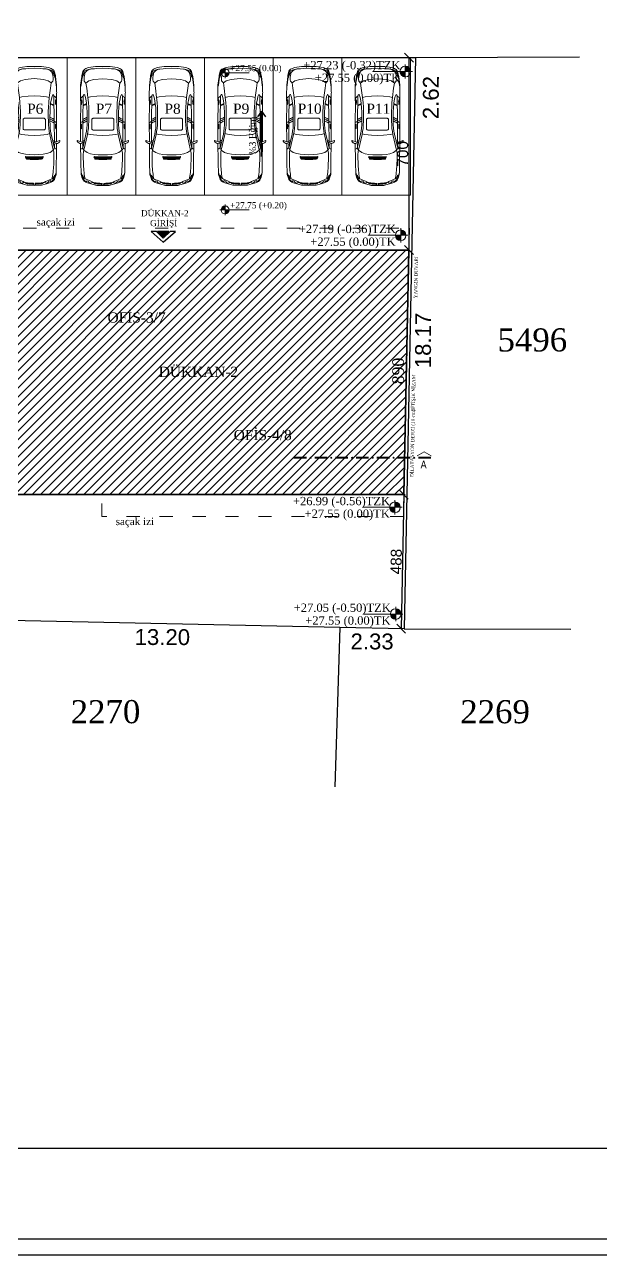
# Model space of a CAD drawing. Header units: centimetres. Extents: x 14449 to 53524, y -19051 to -10746.
# Drawn here: x 21747 to 22271, y -12946 to -11827 of the extents above; entities that cross this region are included whole.
import ezdxf

# ---------------------------------------------------------------- set-up
doc = ezdxf.new("R2010")
doc.units = ezdxf.units.CM
for name, pattern in [('ACAD_ISO03W100', [30, 12, -18]), ('IZDUSUM1', [20, 7.5, -5, 7.5, 0]), ('SEMBOL1', [260, 200, -15, 30, -15])]:
    doc.linetypes.add(name, pattern=pattern)
doc.layers.add('MGOR1', color=3, linetype='Continuous')
for name, color, linetype, lineweight in [('P-ÖLÇÜ İÇ', 243, 'Continuous', 0), ('ROL_CEPHE', 1, 'Continuous', 0), ('rtm-duv tugla', 22, 'Continuous', 35), ('rtm-izdusum-üst ince', 8, 'IZDUSUM1', 5), ('rtm-mhl-yazı-malzeme', 7, 'Continuous', 13), ('rtm-olcu-iç 01', 7, 'Continuous', 20), ('rtm-sembol balon baslik', 242, 'Continuous', 20), ('rtm-sembol kesit gör yazı', 7, 'Continuous', 20), ('rtm-sembol kot', 242, 'Continuous', 20), ('rtm-sembol kot yazı', 7, 'Continuous', 20), ('rtm-sıva', 252, 'Continuous', 15), ('rtm-vaz-grid yazı', 7, 'Continuous', 20)]:
    doc.layers.add(name, color=color, linetype=linetype, lineweight=lineweight)
doc.styles.add('ARIAL', font='times.ttf')
doc.styles.add('BASLIK', font='ARIALN.TTF')
doc.styles.get("Standard").update_dxf_attribs({"font": 'arial.ttf'})
doc.styles.add('times new roman_1_18', font='times.ttf', dxfattribs={"height": 0.2})
doc.styles.add('VAZ-OLCU', font='times.ttf', dxfattribs={"height": 60})
doc.styles.add('ölçü', font='times.ttf', dxfattribs={"height": 10})
doc.dimstyles.new('DIŞ ÖLÇÜ', dxfattribs={"dimtxt": 10, "dimasz": 8, "dimexe": 1.25, "dimexo": 0.625, "dimtad": 1, "dimdec": 0, "dimtxsty": 'Standard', "dimblk": 'OBLIQUE', "dimcen": 2.5, "dimse1": 1, "dimse2": 1, "dimclrd": 256, "dimclrt": 256, "dimadec": 0, "dimazin": 0, "dimtfac": 1, "dimtdec": 0, "dimtmove": 0, "dimatfit": 3, "dimldrblk": 'OBLIQUE', "dimfxl": 1, "dimarcsym": 0})

# ---------------------------------------------------------------- blocks, each defined once
blk = doc.blocks.new('DFSHDFHDFH')
at = {"layer": 'rtm-sembol kot'}
h = blk.add_hatch(color=256, dxfattribs=at)
h.paths.add_polyline_path([(-22171.3, 15649.3, 0.414214), (-22197.6, 15623.1), (-22171.3, 15623.1)])
h.paths.add_polyline_path([(-22171.3, 15596.8, 0.414214), (-22145.1, 15623.1), (-22171.3, 15623.1)])
for p, q in [((-22206.3, 15623.1), (-22011.9, 15623.1)), ((-22171.3, 15588.1), (-22171.3, 15658.1))]:
    blk.add_line(p, q, dxfattribs=at)
blk.add_circle((-22171.3, 15623.1), 26.2, dxfattribs=at)
blk = doc.blocks.new('KK')
at = {"layer": 'rtm-sembol balon baslik', "linetype": 'SEMBOL1'}
for p in [(41231.3, 7543.2), (41283.8, 7543.2)]:
    blk.add_line(p, (41257.6, 7558.4), dxfattribs=at)
at = {"layer": 'rtm-sembol balon baslik'}
for p, q in [((41279.6, 7537.7), (41232.3, 7537.7)), ((41279.6, 7534), (41232.3, 7534)), ((41358.2, 7537.7), (41311, 7537.7)), ((41358.2, 7534), (41311, 7534)), ((41436.9, 7537.8), (41389.7, 7537.8)), ((41436.9, 7534.1), (41389.7, 7534.1)), ((41515.6, 7537.8), (41468.3, 7537.8)), ((41515.6, 7534.1), (41468.3, 7534.1)), ((41594.2, 7537.9), (41547, 7537.9)), ((41594.2, 7534.3), (41547, 7534.3)), ((41672.9, 7537.9), (41625.7, 7537.9)), ((41672.9, 7534.3), (41625.7, 7534.3)), ((41751.6, 7538.1), (41704.3, 7538.1)), ((41751.6, 7534.4), (41704.3, 7534.4))]:
    blk.add_line(p, q, dxfattribs=at)
at = {"layer": 'rtm-sembol balon baslik', "const_width": 1.9}
for points in [[(41294.3, 7536.1, 1), (41296.2, 7536.1, 1)], [(41373, 7536, 1), (41374.9, 7536, 1)], [(41451.7, 7536, 1), (41453.6, 7536, 1)], [(41530.3, 7536.1, 1), (41532.2, 7536.1, 1)], [(41609, 7536.1, 1), (41610.9, 7536.1, 1)], [(41687.7, 7536.2, 1), (41689.6, 7536.2, 1)]]:
    blk.add_lwpolyline(points, format="xyb", close=True, dxfattribs=at)
at = {"layer": 'rtm-sembol balon baslik'}
for centre in [(41295.3, 7536.1), (41373.9, 7536), (41452.6, 7536), (41531.3, 7536.1), (41610, 7536.1), (41688.6, 7536.2)]:
    blk.add_circle(centre, 1.9, dxfattribs=at)
for points in [[(41232.3, 7537.7), (41232.3, 7534), (41279.6, 7537.7), (41279.6, 7534)], [(41311, 7537.7), (41311, 7534), (41358.2, 7537.7), (41358.2, 7534)], [(41389.7, 7537.8), (41389.7, 7534.1), (41436.9, 7537.8), (41436.9, 7534.1)], [(41468.3, 7537.8), (41468.3, 7534.1), (41515.6, 7537.8), (41515.6, 7534.1)], [(41547, 7537.9), (41547, 7534.3), (41594.2, 7537.9), (41594.2, 7534.3)], [(41625.7, 7537.9), (41625.7, 7534.3), (41672.9, 7537.9), (41672.9, 7534.3)], [(41704.3, 7538.1), (41704.3, 7534.4), (41751.6, 7538.1), (41751.6, 7534.4)]]:
    blk.add_trace(points, dxfattribs=at)
blk = doc.blocks.new('_Oblique')
at = {"color": 0, "linetype": 'ByBlock', "lineweight": -2}
blk.add_line((-0.5, -0.5), (0.5, 0.5), dxfattribs=at)
blk = doc.blocks.new('*D4645')
at = {"layer": 'Defpoints', "color": 0, "transparency": 16777216}
for p in [(22097.1, -11856.8), (22097.1, -12031.8), (22097.1, -12031.8)]:
    blk.add_point(p, dxfattribs=at)
at = {"layer": 'P-ÖLÇÜ İÇ', "color": 0, "lineweight": -2, "transparency": 16777216}
for p, q in [((22097.1, -11856.8), (22095.9, -11856.8)), ((22097.1, -12031.8), (22095.9, -12031.8))]:
    blk.add_line(p, q, dxfattribs=at)
at = {"layer": 'P-ÖLÇÜ İÇ', "lineweight": -2, "transparency": 16777216}
blk.add_line((22097.1, -11856.8), (22097.1, -12031.8), dxfattribs=at)
at = {"layer": 'P-ÖLÇÜ İÇ', "lineweight": -2, "transparency": 16777216, "xscale": 8, "yscale": 8, "zscale": 8}
for p, rotation in [((22097.1, -11856.8), 90), ((22097.1, -12031.8), 270)]:
    blk.add_blockref('_Oblique', p, dxfattribs=dict(at, rotation=rotation))
at = {"layer": 'P-ÖLÇÜ İÇ', "transparency": 16777216, "insert": (22091.4, -11944.3), "char_height": 10, "attachment_point": 5, "rotation": 90}
blk.add_mtext('700', dxfattribs=at)
blk = doc.blocks.new('TTHGH')
at = {"layer": 'rtm-sıva'}
for p, q in [((12480.5, 7471.8), (12482.1, 7476.6)), ((12481.8, 7477.5), (12480.6, 7473.7)), ((12482.3, 7478.9), (12481.8, 7477.5)), ((12482.2, 7476.3), (12481.9, 7474.7)), ((12482.1, 7476.6), (12482.2, 7477)), ((12482.4, 7477.3), (12482.2, 7476.3)), ((12482.2, 7477), (12482.4, 7477.3)), ((12482.9, 7479.6), (12482.3, 7478.9)), ((12482.9, 7478.2), (12482.4, 7477.3)), ((12482.6, 7475.3), (12482.8, 7475.9)), ((12482.8, 7475.9), (12483.4, 7477)), ((12483.3, 7480.1), (12482.9, 7479.6)), ((12483.4, 7479.2), (12482.9, 7478.2)), ((12483.8, 7480.6), (12483.3, 7480.1)), ((12484.1, 7479.9), (12483.4, 7479.2)), ((12483.4, 7477), (12484.5, 7478)), ((12484.3, 7480.8), (12483.8, 7480.6)), ((12484.8, 7480.5), (12484.1, 7479.9)), ((12484.4, 7477.1), (12484.1, 7475.5)), ((12485.4, 7481.4), (12484.3, 7480.8)), ((12484.5, 7478), (12484.4, 7477.1)), ((12484.5, 7478), (12485.7, 7478.6)), ((12485.5, 7480.8), (12484.8, 7480.5)), ((12488.1, 7482.5), (12485.4, 7481.4)), ((12485.9, 7480.7), (12485.5, 7480.8)), ((12485.7, 7478.6), (12487.9, 7479.6)), ((12486.2, 7480.6), (12485.9, 7480.7)), ((12486.4, 7480.4), (12486.2, 7480.6)), ((12488.3, 7480.9), (12486.3, 7480)), ((12486.3, 7480), (12486.4, 7480.4)), ((12487.9, 7479.6), (12490.4, 7480.5)), ((12490.4, 7483.3), (12488.1, 7482.5)), ((12488.2, 7481.3), (12488.1, 7481.2)), ((12488.1, 7481.2), (12488.3, 7480.9)), ((12488.5, 7481.6), (12488.2, 7481.3)), ((12489.1, 7482.1), (12488.5, 7481.6)), ((12489.8, 7482.5), (12489.1, 7482.1)), ((12490.5, 7482.5), (12489.8, 7482.5)), ((12495.2, 7484.5), (12490.4, 7483.3)), ((12490.4, 7480.5), (12491.2, 7480.9)), ((12491.1, 7482.3), (12490.5, 7482.5)), ((12491.4, 7482.1), (12491.1, 7482.3)), ((12491.2, 7480.9), (12492.3, 7481.6)), ((12491.8, 7481.9), (12491.4, 7482.1)), ((12492.1, 7481.8), (12491.8, 7481.9)), ((12492.3, 7481.6), (12492.1, 7481.8)), ((12493.2, 7481.9), (12492.3, 7481.6)), ((12493.5, 7482.1), (12493.2, 7481.9)), ((12493.5, 7482.1), (12493.6, 7482.3)), ((12493.6, 7482), (12493.5, 7482.1)), ((12493.6, 7482.3), (12493.9, 7482.5)), ((12493.7, 7482), (12493.6, 7482)), ((12495.7, 7482.3), (12493.7, 7482)), ((12493.9, 7482.5), (12494.2, 7482.8)), ((12494.2, 7482.8), (12494.6, 7483)), ((12494.3, 7482.8), (12494.3, 7482.1)), ((12494.6, 7483), (12495.4, 7483.3)), ((12494.8, 7483.1), (12494.8, 7482.2)), ((12496.3, 7484.7), (12495.2, 7484.5)), ((12495.4, 7483.3), (12497.4, 7483.6)), ((12495.4, 7483.3), (12495.4, 7482.3)), ((12499.5, 7482.6), (12495.7, 7482.3)), ((12495.9, 7483.4), (12495.9, 7482.3)), ((12502.6, 7485), (12496.3, 7484.7)), ((12496.5, 7483.5), (12496.5, 7482.4)), ((12497.1, 7483.6), (12497, 7482.4)), ((12497.4, 7483.6), (12501, 7483.9)), ((12497.6, 7483.7), (12497.6, 7482.4)), ((12498.2, 7483.7), (12498.2, 7482.5)), ((12498.8, 7483.7), (12498.7, 7482.5)), ((12499.4, 7483.8), (12499.3, 7482.6)), ((12501.3, 7482.7), (12499.5, 7482.6)), ((12499.9, 7483.8), (12499.9, 7482.6)), ((12500.5, 7483.9), (12500.5, 7482.6)), ((12501, 7483.9), (12501.5, 7483.9)), ((12501.1, 7483.9), (12501.1, 7482.7)), ((12501.7, 7482.7), (12501.3, 7482.7)), ((12501.5, 7483.9), (12501.7, 7483.8)), ((12501.7, 7483.8), (12501.8, 7483.7)), ((12501.8, 7482.8), (12501.7, 7482.7)), ((12501.8, 7483.7), (12501.8, 7482.8)), ((12502.6, 7485), (12508.9, 7484.7)), ((12503.4, 7483.8), (12503.3, 7483.7)), ((12503.3, 7483.7), (12503.4, 7482.8)), ((12503.7, 7483.9), (12503.4, 7483.8)), ((12503.4, 7482.8), (12503.5, 7482.7)), ((12503.5, 7482.7), (12503.9, 7482.7)), ((12504.1, 7483.9), (12503.7, 7483.9)), ((12503.9, 7482.7), (12505.7, 7482.6)), ((12507.8, 7483.6), (12504.1, 7483.9)), ((12504.1, 7483.9), (12504.1, 7482.7)), ((12504.7, 7483.9), (12504.7, 7482.6)), ((12505.2, 7483.8), (12505.3, 7482.6)), ((12505.7, 7482.6), (12509.5, 7482.3)), ((12505.8, 7483.8), (12505.9, 7482.6)), ((12506.4, 7483.7), (12506.4, 7482.5)), ((12507, 7483.7), (12507, 7482.5)), ((12507.6, 7483.7), (12507.6, 7482.4)), ((12509.8, 7483.3), (12507.8, 7483.6)), ((12508.1, 7483.6), (12508.1, 7482.4)), ((12508.7, 7483.5), (12508.7, 7482.4)), ((12508.9, 7484.7), (12510, 7484.5)), ((12509.3, 7483.4), (12509.3, 7482.3)), ((12509.5, 7482.3), (12511.4, 7482)), ((12510.6, 7483), (12509.8, 7483.3)), ((12509.8, 7483.3), (12509.8, 7482.3)), ((12510, 7484.5), (12514.8, 7483.3)), ((12510.4, 7483.1), (12510.4, 7482.2)), ((12511, 7482.8), (12510.6, 7483)), ((12510.9, 7482.8), (12510.9, 7482.1)), ((12511.3, 7482.5), (12511, 7482.8)), ((12511.6, 7482.3), (12511.3, 7482.5)), ((12511.4, 7482), (12511.6, 7482)), ((12511.7, 7482.1), (12511.6, 7482.3)), ((12511.6, 7482), (12511.7, 7482.1)), ((12511.7, 7482.1), (12512, 7481.9)), ((12512, 7481.9), (12512.9, 7481.6)), ((12512.9, 7481.6), (12513.1, 7481.8)), ((12514, 7480.9), (12512.9, 7481.6)), ((12513.1, 7481.8), (12513.4, 7481.9)), ((12513.4, 7481.9), (12513.8, 7482.1)), ((12513.8, 7482.1), (12514, 7482.3)), ((12514, 7482.3), (12514.7, 7482.5)), ((12514.8, 7480.5), (12514, 7480.9)), ((12514.7, 7482.5), (12515.4, 7482.5)), ((12514.8, 7483.3), (12517.1, 7482.5)), ((12517.3, 7479.6), (12514.8, 7480.5)), ((12515.4, 7482.5), (12516.1, 7482.1)), ((12516.1, 7482.1), (12516.6, 7481.6)), ((12516.6, 7481.6), (12517, 7481.3)), ((12517.1, 7481.2), (12516.9, 7480.9)), ((12516.9, 7480.9), (12518.9, 7480)), ((12517, 7481.3), (12517.1, 7481.2)), ((12517.1, 7482.5), (12519.8, 7481.4)), ((12519.5, 7478.6), (12517.3, 7479.6)), ((12518.8, 7480.4), (12519, 7480.6)), ((12518.9, 7480), (12518.8, 7480.4)), ((12519, 7480.6), (12519.3, 7480.7)), ((12519.3, 7480.7), (12519.7, 7480.8)), ((12520.6, 7478), (12519.5, 7478.6)), ((12519.7, 7480.8), (12520.4, 7480.5)), ((12519.8, 7481.4), (12520.9, 7480.8)), ((12520.4, 7480.5), (12521.1, 7479.9)), ((12521.8, 7477), (12520.6, 7478)), ((12520.6, 7478), (12520.8, 7477.1)), ((12520.8, 7477.1), (12521.1, 7475.5)), ((12520.9, 7480.8), (12521.4, 7480.6)), ((12521.1, 7479.9), (12521.8, 7479.2)), ((12521.4, 7480.6), (12521.9, 7480.1)), ((12521.8, 7479.2), (12522.3, 7478.2)), ((12522.4, 7475.9), (12521.8, 7477)), ((12521.9, 7480.1), (12522.3, 7479.6)), ((12522.3, 7479.6), (12522.9, 7478.9)), ((12522.3, 7478.2), (12522.8, 7477.3)), ((12522.6, 7475.3), (12522.4, 7475.9)), ((12522.8, 7477.3), (12523, 7476.3)), ((12523, 7477), (12522.8, 7477.3)), ((12522.9, 7478.9), (12523.4, 7477.5)), ((12523.1, 7476.6), (12523, 7477)), ((12523, 7476.3), (12523.3, 7474.7)), ((12524.7, 7471.8), (12523.1, 7476.6)), ((12523.4, 7477.5), (12524.6, 7473.7)), ((12480.4, 7463.7), (12480.3, 7454.4)), ((12480.5, 7471.2), (12480.4, 7463.7)), ((12480.6, 7473.7), (12480.5, 7471.8)), ((12480.5, 7471.8), (12480.5, 7471.2)), ((12481.9, 7474.7), (12482, 7474.5)), ((12482, 7474.5), (12482.3, 7474.8)), ((12482.3, 7474.8), (12482.6, 7475.3)), ((12483.1, 7465.9), (12483, 7464)), ((12483, 7464), (12483, 7462.1)), ((12483.3, 7467.7), (12483.1, 7465.9)), ((12483.4, 7469.6), (12483.3, 7467.7)), ((12483.6, 7471.6), (12483.4, 7469.6)), ((12483.8, 7473.5), (12483.6, 7471.6)), ((12484.1, 7475.5), (12483.8, 7473.5)), ((12521.1, 7475.5), (12521.4, 7473.5)), ((12521.4, 7473.5), (12521.6, 7471.6)), ((12521.6, 7471.6), (12521.8, 7469.6)), ((12521.8, 7469.6), (12521.9, 7467.7)), ((12521.9, 7467.7), (12522.1, 7465.9)), ((12522.1, 7465.9), (12522.2, 7464)), ((12522.2, 7464), (12522.2, 7462.1)), ((12522.9, 7474.8), (12522.6, 7475.3)), ((12523.1, 7474.5), (12522.9, 7474.8)), ((12523.3, 7474.7), (12523.1, 7474.5)), ((12524.6, 7473.7), (12524.7, 7471.8)), ((12524.7, 7471.8), (12524.7, 7471.2)), ((12524.7, 7471.2), (12524.8, 7463.7)), ((12524.8, 7463.7), (12524.9, 7454.4)), ((12480.3, 7454.4), (12480.1, 7448.2)), ((12482.9, 7460.3), (12482.8, 7458.5)), ((12482.8, 7458.5), (12482.8, 7456.5)), ((12482.8, 7456.5), (12482.8, 7454.7)), ((12482.8, 7454.7), (12482.8, 7452.6)), ((12482.8, 7452.6), (12482.9, 7451.9)), ((12483, 7462.1), (12482.9, 7460.3)), ((12482.9, 7451.9), (12483, 7450.9)), ((12483, 7450.9), (12483.4, 7449.3)), ((12483.4, 7449.3), (12486.6, 7451.6)), ((12486.6, 7451.6), (12490.2, 7452.7)), ((12490.2, 7452.7), (12493.8, 7453.4)), ((12493.6, 7456.4), (12493.8, 7456.7)), ((12493.7, 7455.8), (12493.6, 7456.4)), ((12493.7, 7456.6), (12498.2, 7456.9)), ((12493.7, 7456.7), (12493.7, 7456.7)), ((12493.7, 7456.7), (12493.7, 7456.7)), ((12493.7, 7455.9), (12498.1, 7456.2)), ((12494, 7455.6), (12493.7, 7455.8)), ((12493.8, 7456.7), (12494.1, 7457.3)), ((12493.8, 7453.4), (12497.9, 7453.7)), ((12494, 7457.3), (12498.3, 7457.6)), ((12498, 7455.9), (12494, 7455.6)), ((12494.1, 7457.3), (12494.4, 7457.9)), ((12494.4, 7457.9), (12494.7, 7458.1)), ((12498.3, 7458.3), (12494.6, 7458)), ((12494.7, 7458.1), (12495.2, 7458.2)), ((12495.2, 7458.2), (12498.5, 7458.6)), ((12497.9, 7453.7), (12502.6, 7453.9)), ((12502.6, 7456), (12498, 7455.9)), ((12498.1, 7456.2), (12502.6, 7456.3)), ((12498.2, 7456.9), (12502.6, 7457)), ((12502.6, 7458.4), (12498.3, 7458.3)), ((12498.3, 7457.6), (12502.6, 7457.7)), ((12498.5, 7458.6), (12502.6, 7458.7)), ((12506.7, 7458.6), (12502.6, 7458.7)), ((12502.6, 7458.4), (12506.9, 7458.3)), ((12506.9, 7457.6), (12502.6, 7457.7)), ((12507, 7456.9), (12502.6, 7457)), ((12507.1, 7456.2), (12502.6, 7456.3)), ((12502.6, 7456), (12507.2, 7455.9)), ((12507.3, 7453.7), (12502.6, 7453.9)), ((12510, 7458.2), (12506.7, 7458.6)), ((12506.9, 7458.3), (12510.6, 7458)), ((12511.1, 7457.3), (12506.9, 7457.6)), ((12511.4, 7456.6), (12507, 7456.9)), ((12511.5, 7455.9), (12507.1, 7456.2)), ((12507.2, 7455.9), (12511.2, 7455.6)), ((12511.4, 7453.4), (12507.3, 7453.7)), ((12510.5, 7458.1), (12510, 7458.2)), ((12510.8, 7457.9), (12510.5, 7458.1)), ((12511.1, 7457.3), (12510.8, 7457.9)), ((12511.4, 7456.7), (12511.1, 7457.3)), ((12511.2, 7455.6), (12511.5, 7455.8)), ((12511.5, 7456.4), (12511.4, 7456.7)), ((12515, 7452.7), (12511.4, 7453.4)), ((12511.5, 7456.7), (12511.5, 7456.7)), ((12511.5, 7456.7), (12511.5, 7456.7)), ((12511.5, 7455.8), (12511.5, 7456.4)), ((12518.6, 7451.6), (12515, 7452.7)), ((12521.8, 7449.3), (12518.6, 7451.6)), ((12522.2, 7450.9), (12521.8, 7449.3)), ((12522.2, 7462.1), (12522.3, 7460.3)), ((12522.3, 7451.9), (12522.2, 7450.9)), ((12522.3, 7460.3), (12522.3, 7458.5)), ((12522.3, 7458.5), (12522.4, 7456.5)), ((12522.4, 7452.6), (12522.3, 7451.9)), ((12522.4, 7456.5), (12522.4, 7454.7)), ((12522.4, 7454.7), (12522.4, 7452.6)), ((12524.9, 7454.4), (12525.1, 7448.2)), ((12477.2, 7441), (12476.7, 7440.2)), ((12476.7, 7440.2), (12476.7, 7439.4)), ((12476.7, 7439.4), (12477, 7439.5)), ((12477, 7439.5), (12477.7, 7439.7)), ((12478.1, 7441.8), (12477.2, 7441)), ((12477.7, 7439.7), (12478.7, 7440)), ((12478.2, 7441.8), (12478.1, 7441.8)), ((12479.3, 7442.4), (12478.2, 7441.8)), ((12478.7, 7440), (12479.9, 7440.4)), ((12480, 7442.5), (12479.3, 7442.4)), ((12479.9, 7440.4), (12480.1, 7440.5)), ((12480.1, 7442.4), (12480, 7442.5)), ((12480, 7442.5), (12480, 7442.5)), ((12480.1, 7440.5), (12480, 7421.5)), ((12480.4, 7448.1), (12480.1, 7448.2)), ((12480.1, 7448.2), (12480.1, 7442.4)), ((12480.5, 7442.3), (12480.1, 7442.4)), ((12480.6, 7440.7), (12480.1, 7440.5)), ((12481, 7447.8), (12480.4, 7448.1)), ((12482.5, 7443.1), (12480.5, 7442.3)), ((12481.2, 7440.9), (12480.6, 7440.7)), ((12481.5, 7447.3), (12481, 7447.8)), ((12481.6, 7441.1), (12481.2, 7440.9)), ((12481.9, 7447.2), (12481.5, 7447.3)), ((12481.7, 7441.2), (12481.6, 7441.1)), ((12481.7, 7441.2), (12481.7, 7441.3)), ((12482.5, 7441.2), (12481.7, 7441.3)), ((12482.2, 7446.9), (12481.9, 7447.2)), ((12482.8, 7448.3), (12482.2, 7446.9)), ((12482.5, 7445.8), (12482.2, 7446.9)), ((12482.2, 7446.9), (12482.2, 7443)), ((12482.2, 7441.2), (12482.4, 7420.2)), ((12483.9, 7439.6), (12482.3, 7439.6)), ((12485.5, 7432.9), (12482.5, 7445.8)), ((12482.8, 7443.1), (12482.5, 7443.1)), ((12482.5, 7441.2), (12482.8, 7441.2)), ((12483.4, 7449.3), (12482.8, 7448.3)), ((12482.8, 7442.8), (12482.8, 7443.1)), ((12482.8, 7441.4), (12482.8, 7442.8)), ((12482.8, 7441.2), (12482.8, 7441.4)), ((12483.4, 7449.3), (12486.9, 7433.4)), ((12521.8, 7449.3), (12518.2, 7433.4)), ((12519.7, 7432.9), (12522.7, 7445.8)), ((12521.3, 7439.6), (12522.9, 7439.6)), ((12521.8, 7449.3), (12522.3, 7448.3)), ((12522.3, 7448.3), (12523, 7446.9)), ((12522.4, 7442.8), (12522.4, 7443.1)), ((12522.4, 7443.1), (12522.7, 7443.1)), ((12522.4, 7441.4), (12522.4, 7442.8)), ((12522.4, 7441.2), (12522.4, 7441.4)), ((12522.7, 7441.2), (12522.4, 7441.2)), ((12522.7, 7445.8), (12523, 7446.9)), ((12522.7, 7443.1), (12524.7, 7442.3)), ((12522.7, 7441.2), (12523.5, 7441.3)), ((12522.9, 7441.2), (12522.8, 7420.2)), ((12523, 7446.9), (12523.3, 7447.2)), ((12523, 7446.9), (12523, 7443)), ((12523.3, 7447.2), (12523.7, 7447.3)), ((12523.5, 7441.2), (12523.5, 7441.3)), ((12523.5, 7441.2), (12523.6, 7441.1)), ((12523.6, 7441.1), (12524, 7440.9)), ((12523.7, 7447.3), (12524.2, 7447.8)), ((12524, 7440.9), (12524.6, 7440.7)), ((12524.2, 7447.8), (12524.7, 7448.1)), ((12524.6, 7440.7), (12525.1, 7440.5)), ((12524.7, 7448.1), (12525.1, 7448.2)), ((12524.7, 7442.3), (12525.1, 7442.4)), ((12525.1, 7448.2), (12525.1, 7442.4)), ((12525.1, 7442.4), (12525.1, 7442.5)), ((12525.1, 7442.5), (12525.2, 7442.5)), ((12525.3, 7440.4), (12525.1, 7440.5)), ((12525.1, 7440.5), (12525.2, 7421.5)), ((12525.2, 7442.5), (12525.9, 7442.4)), ((12526.5, 7440), (12525.3, 7440.4)), ((12525.9, 7442.4), (12527, 7441.8)), ((12527.5, 7439.7), (12526.5, 7440)), ((12527, 7441.8), (12527.1, 7441.8)), ((12527.1, 7441.8), (12528, 7441)), ((12528.2, 7439.5), (12527.5, 7439.7)), ((12528, 7441), (12528.5, 7440.2)), ((12528.5, 7439.4), (12528.2, 7439.5)), ((12528.5, 7440.2), (12528.5, 7439.4)), ((12480.2, 7426.8), (12480.4, 7427.4)), ((12480.2, 7426.8), (12480.2, 7424)), ((12480.4, 7427.4), (12480.5, 7427.6)), ((12480.5, 7427.7), (12480.6, 7427.7)), ((12480.5, 7427.6), (12480.5, 7427.7)), ((12480.6, 7427.7), (12480.7, 7427.6)), ((12480.7, 7427.6), (12480.8, 7427.3)), ((12480.8, 7427.3), (12480.8, 7427.2)), ((12480.8, 7427.2), (12480.9, 7426.9)), ((12480.9, 7426.9), (12480.9, 7426.8)), ((12480.9, 7426.8), (12481, 7426.4)), ((12481, 7426.4), (12481.1, 7425.7)), ((12486.1, 7429.9), (12485.5, 7432.9)), ((12486.5, 7426.9), (12486.1, 7429.9)), ((12486.7, 7423.6), (12486.5, 7426.9)), ((12486.5, 7426.2), (12486.6, 7426.2)), ((12486.9, 7433.4), (12486.9, 7433.4)), ((12486.9, 7433.4), (12487.5, 7430.3)), ((12489.6, 7433.2), (12487.1, 7432.5)), ((12487.5, 7430.3), (12488, 7427.1)), ((12488, 7427.1), (12488.2, 7423.6)), ((12496.4, 7434), (12489.6, 7433.2)), ((12491.5, 7428), (12491.4, 7427.4)), ((12491.4, 7427.4), (12491.4, 7418.3)), ((12491.8, 7428.4), (12491.5, 7428)), ((12492.2, 7428.7), (12491.8, 7428.4)), ((12492.7, 7428.8), (12492.2, 7428.7)), ((12493.3, 7428.8), (12492.7, 7428.8)), ((12502.6, 7428.8), (12493.3, 7428.8)), ((12502.6, 7434.3), (12496.4, 7434)), ((12502.6, 7434.3), (12508.8, 7434)), ((12502.6, 7428.8), (12511.9, 7428.8)), ((12508.8, 7434), (12515.6, 7433.2)), ((12511.9, 7428.8), (12512.5, 7428.8)), ((12512.5, 7428.8), (12513, 7428.7)), ((12513, 7428.7), (12513.4, 7428.4)), ((12513.4, 7428.4), (12513.7, 7428)), ((12513.7, 7428), (12513.8, 7427.4)), ((12513.8, 7427.4), (12513.8, 7418.3)), ((12515.6, 7433.2), (12518.1, 7432.5)), ((12517.2, 7427.1), (12517, 7423.6)), ((12517.7, 7430.3), (12517.2, 7427.1)), ((12518.2, 7433.4), (12517.7, 7430.3)), ((12518.2, 7433.4), (12518.2, 7433.4)), ((12518.5, 7423.6), (12518.7, 7426.9)), ((12518.7, 7426.2), (12518.6, 7426.2)), ((12518.7, 7426.9), (12519.1, 7429.9)), ((12519.1, 7429.9), (12519.7, 7432.9)), ((12524.2, 7426.4), (12524.1, 7425.7)), ((12524.3, 7426.9), (12524.2, 7426.8)), ((12524.2, 7426.8), (12524.2, 7426.4)), ((12524.4, 7427.3), (12524.3, 7427.2)), ((12524.3, 7427.2), (12524.3, 7426.9)), ((12524.5, 7427.6), (12524.4, 7427.3)), ((12524.6, 7427.7), (12524.5, 7427.6)), ((12524.6, 7427.7), (12524.6, 7427.7)), ((12524.7, 7427.6), (12524.6, 7427.7)), ((12524.8, 7427.4), (12524.7, 7427.6)), ((12525, 7426.8), (12524.8, 7427.4)), ((12525, 7426.8), (12525, 7424)), ((12480, 7421.5), (12480.2, 7401.2)), ((12480.8, 7421), (12480, 7421.3)), ((12480.4, 7423.2), (12480.2, 7424)), ((12480.4, 7423.2), (12480.5, 7423.1)), ((12480.5, 7423), (12480.5, 7423.1)), ((12480.6, 7422.9), (12480.5, 7423)), ((12480.7, 7422.9), (12480.6, 7422.9)), ((12480.8, 7422.9), (12480.7, 7422.9)), ((12481, 7423.3), (12480.8, 7423)), ((12480.8, 7423), (12480.8, 7422.9)), ((12481.1, 7420.8), (12480.8, 7421)), ((12481.1, 7423.8), (12481, 7423.3)), ((12481.1, 7425.7), (12481.1, 7425.1)), ((12481.1, 7425.1), (12481.1, 7424.4)), ((12481.1, 7424.4), (12481.1, 7423.8)), ((12481.5, 7420.6), (12481.1, 7420.8)), ((12482, 7420.2), (12481.5, 7420.6)), ((12482.4, 7420), (12482, 7420.2)), ((12482.4, 7421.8), (12484, 7420.9)), ((12482.4, 7420.2), (12482.4, 7420)), ((12483.1, 7419.6), (12482.4, 7420)), ((12482.4, 7420), (12482.7, 7394.6)), ((12483.1, 7417.7), (12482.4, 7418.2)), ((12483.9, 7419.2), (12483.1, 7419.6)), ((12483.9, 7417.3), (12483.1, 7417.7)), ((12485, 7418.6), (12483.9, 7419.2)), ((12485, 7416.8), (12483.9, 7417.3)), ((12484, 7420.9), (12484.9, 7420.4)), ((12484.9, 7420.4), (12486.8, 7419.5)), ((12486.4, 7417.9), (12485, 7418.6)), ((12486.8, 7415.9), (12485, 7416.8)), ((12486.8, 7417.6), (12486.4, 7417.9)), ((12486.8, 7419.9), (12486.7, 7423.6)), ((12486.7, 7410.4), (12486.8, 7415.6)), ((12486.8, 7417.6), (12486.8, 7419.9)), ((12486.8, 7415.6), (12486.8, 7417.6)), ((12488.2, 7423.6), (12488.4, 7420)), ((12488.4, 7420), (12488.5, 7415.5)), ((12488.5, 7415.3), (12488.5, 7415.5)), ((12488.5, 7415.5), (12488.5, 7415.5)), ((12488.5, 7415.5), (12488.5, 7410.2)), ((12491.4, 7418.3), (12491.5, 7417.8)), ((12491.5, 7417.8), (12491.8, 7417.4)), ((12491.8, 7417.4), (12492.2, 7417.1)), ((12492.2, 7417.1), (12492.5, 7417)), ((12492.5, 7417), (12492.7, 7416.9)), ((12492.7, 7416.9), (12502.6, 7416.9)), ((12512.5, 7416.9), (12502.6, 7416.9)), ((12512.7, 7417), (12512.5, 7416.9)), ((12513, 7417.1), (12512.7, 7417)), ((12513.4, 7417.4), (12513, 7417.1)), ((12513.7, 7417.8), (12513.4, 7417.4)), ((12513.8, 7418.3), (12513.7, 7417.8)), ((12516.8, 7420), (12516.7, 7415.5)), ((12516.7, 7415.3), (12516.7, 7415.5)), ((12516.7, 7415.5), (12516.7, 7415.5)), ((12516.7, 7415.5), (12516.7, 7410.2)), ((12517, 7423.6), (12516.8, 7420)), ((12518.4, 7419.9), (12518.5, 7423.6)), ((12520.2, 7420.4), (12518.4, 7419.5)), ((12518.4, 7417.6), (12518.4, 7419.9)), ((12518.4, 7417.6), (12518.8, 7417.9)), ((12518.4, 7415.6), (12518.4, 7417.6)), ((12518.4, 7415.9), (12520.2, 7416.8)), ((12518.5, 7410.4), (12518.4, 7415.6)), ((12518.8, 7417.9), (12520.2, 7418.6)), ((12521.2, 7420.9), (12520.2, 7420.4)), ((12520.2, 7418.6), (12521.2, 7419.2)), ((12520.2, 7416.8), (12521.2, 7417.3)), ((12522.8, 7421.8), (12521.2, 7420.9)), ((12521.2, 7419.2), (12522.1, 7419.6)), ((12521.2, 7417.3), (12522.1, 7417.7)), ((12522.1, 7419.6), (12522.8, 7420)), ((12522.1, 7417.7), (12522.8, 7418.2)), ((12522.8, 7420), (12522.5, 7394.6)), ((12522.8, 7420), (12523.2, 7420.2)), ((12522.8, 7420.2), (12522.8, 7420)), ((12523.2, 7420.2), (12523.7, 7420.6)), ((12523.7, 7420.6), (12524.1, 7420.8)), ((12524.1, 7425.7), (12524.1, 7425.1)), ((12524.1, 7425.1), (12524.1, 7424.4)), ((12524.1, 7424.4), (12524.1, 7423.8)), ((12524.1, 7423.8), (12524.2, 7423.3)), ((12524.1, 7420.8), (12524.4, 7421)), ((12524.2, 7423.3), (12524.4, 7423)), ((12524.4, 7423), (12524.4, 7422.9)), ((12524.4, 7422.9), (12524.5, 7422.9)), ((12524.4, 7421), (12525.2, 7421.3)), ((12524.5, 7422.9), (12524.6, 7422.9)), ((12524.6, 7422.9), (12524.7, 7423)), ((12524.7, 7423.2), (12525, 7424)), ((12524.7, 7423.2), (12524.7, 7423.1)), ((12524.7, 7423), (12524.7, 7423.1)), ((12525.2, 7421.5), (12525, 7401.2)), ((12480.2, 7401.2), (12480, 7398)), ((12480.2, 7401.2), (12480.3, 7397.8)), ((12480.3, 7402.3), (12480.6, 7402.9)), ((12480.3, 7402.3), (12480.3, 7399.4)), ((12480.6, 7403), (12480.7, 7403.1)), ((12480.6, 7403), (12480.6, 7402.9)), ((12480.7, 7403.1), (12480.7, 7403.1)), ((12480.7, 7403.1), (12480.7, 7403)), ((12480.7, 7403), (12480.8, 7402.9)), ((12480.8, 7402.9), (12480.9, 7402.7)), ((12480.9, 7402.7), (12481, 7402.3)), ((12481, 7402.3), (12481.1, 7402)), ((12481.1, 7402), (12481.1, 7401.7)), ((12481.1, 7401.7), (12481.2, 7401.4)), ((12481.2, 7401.4), (12481.2, 7401.1)), ((12481.2, 7401.1), (12481.2, 7400.4)), ((12483.2, 7404.1), (12482.6, 7404.4)), ((12483.2, 7403.4), (12482.6, 7403.8)), ((12483.2, 7404.1), (12484, 7403.6)), ((12484, 7403), (12483.2, 7403.4)), ((12484, 7403.6), (12485, 7403.2)), ((12485, 7402.6), (12484, 7403)), ((12485, 7403.2), (12486.1, 7402.6)), ((12486.1, 7401.9), (12485, 7402.6)), ((12485.3, 7397.4), (12486.1, 7401.8)), ((12486.1, 7401.8), (12486.5, 7406.3)), ((12486.5, 7406.3), (12486.7, 7410.4)), ((12488, 7401), (12487.5, 7395.9)), ((12488.3, 7405.7), (12488, 7400.9)), ((12488, 7401), (12488, 7401)), ((12488.5, 7410.2), (12488.3, 7405.7)), ((12516.7, 7410.2), (12516.9, 7405.7)), ((12516.9, 7405.7), (12517.2, 7400.9)), ((12517.2, 7401), (12517.2, 7401)), ((12517.2, 7401), (12517.7, 7395.9)), ((12518.7, 7406.3), (12518.5, 7410.4)), ((12519.1, 7401.8), (12518.7, 7406.3)), ((12520.2, 7403.2), (12519.1, 7402.6)), ((12519.1, 7401.9), (12520.2, 7402.6)), ((12519.9, 7397.4), (12519.1, 7401.8)), ((12521.2, 7403.6), (12520.2, 7403.2)), ((12520.2, 7402.6), (12521.2, 7403)), ((12522, 7404.1), (12521.2, 7403.6)), ((12521.2, 7403), (12522, 7403.4)), ((12522, 7404.1), (12522.6, 7404.4)), ((12522, 7403.4), (12522.6, 7403.8)), ((12524, 7401.1), (12523.9, 7400.4)), ((12524.1, 7401.7), (12524, 7401.4)), ((12524, 7401.4), (12524, 7401.1)), ((12524.2, 7402.3), (12524.1, 7402)), ((12524.1, 7402), (12524.1, 7401.7)), ((12524.3, 7402.7), (12524.2, 7402.3)), ((12524.4, 7402.9), (12524.3, 7402.7)), ((12524.5, 7403.1), (12524.4, 7403)), ((12524.4, 7403), (12524.4, 7402.9)), ((12524.6, 7403), (12524.5, 7403.1)), ((12524.5, 7403.1), (12524.5, 7403.1)), ((12524.6, 7403), (12524.6, 7402.9)), ((12524.9, 7402.3), (12524.6, 7402.9)), ((12524.9, 7402.3), (12524.9, 7399.4)), ((12525, 7401.2), (12524.9, 7397.8)), ((12525, 7401.2), (12525.2, 7398)), ((12479.9, 7396.6), (12479.9, 7392.6)), ((12479.9, 7392.6), (12479.9, 7391.8)), ((12479.9, 7391.8), (12479.9, 7391)), ((12479.9, 7391), (12479.9, 7390.9)), ((12479.9, 7390.9), (12480, 7390.1)), ((12480, 7398), (12479.9, 7396.6)), ((12480, 7390.1), (12480.1, 7387.7)), ((12480.6, 7398.6), (12480.3, 7399.4)), ((12480.3, 7397.8), (12480.4, 7397.1)), ((12480.4, 7397.1), (12480.7, 7396.3)), ((12480.6, 7398.4), (12480.6, 7398.6)), ((12480.6, 7398.4), (12480.7, 7398.4)), ((12480.7, 7398.3), (12480.7, 7398.4)), ((12480.9, 7398.2), (12480.7, 7398.3)), ((12480.7, 7396.3), (12481.2, 7395.6)), ((12481, 7398.4), (12480.9, 7398.2)), ((12481.1, 7398.7), (12481, 7398.4)), ((12481.2, 7399.2), (12481.1, 7398.9)), ((12481.1, 7398.9), (12481.1, 7398.7)), ((12481.2, 7400.4), (12481.2, 7399.8)), ((12481.2, 7399.8), (12481.2, 7399.2)), ((12481.2, 7395.6), (12481.7, 7395.1)), ((12481.7, 7395.1), (12482.2, 7394.7)), ((12482.2, 7394.7), (12482.7, 7394.6)), ((12482.7, 7394.6), (12483, 7393.7)), ((12483, 7393.7), (12483.4, 7393.1)), ((12483.4, 7393.1), (12483.8, 7393)), ((12483.8, 7393), (12484.2, 7393.6)), ((12484.2, 7393.6), (12484.7, 7395)), ((12484.7, 7395), (12485.3, 7397.4)), ((12487.5, 7395.9), (12486.2, 7386.4)), ((12490, 7395.2), (12487.5, 7395.9)), ((12496.5, 7394.5), (12490, 7395.2)), ((12502.6, 7394.3), (12496.5, 7394.5)), ((12502.6, 7394.3), (12508.7, 7394.5)), ((12508.7, 7394.5), (12515.1, 7395.2)), ((12515.1, 7395.2), (12517.7, 7395.9)), ((12517.7, 7395.9), (12518.9, 7386.4)), ((12520.5, 7395), (12519.9, 7397.4)), ((12521, 7393.6), (12520.5, 7395)), ((12521.4, 7393), (12521, 7393.6)), ((12521.8, 7393.1), (12521.4, 7393)), ((12522.1, 7393.7), (12521.8, 7393.1)), ((12522.5, 7394.6), (12522.1, 7393.7)), ((12523, 7394.7), (12522.5, 7394.6)), ((12523.5, 7395.1), (12523, 7394.7)), ((12524, 7395.6), (12523.5, 7395.1)), ((12523.9, 7400.4), (12524, 7399.8)), ((12524, 7399.8), (12524, 7399.2)), ((12524, 7399.2), (12524.1, 7398.9)), ((12524.5, 7396.3), (12524, 7395.6)), ((12524.1, 7398.9), (12524.1, 7398.7)), ((12524.1, 7398.7), (12524.2, 7398.4)), ((12524.2, 7398.4), (12524.3, 7398.2)), ((12524.3, 7398.2), (12524.4, 7398.3)), ((12524.4, 7398.3), (12524.5, 7398.4)), ((12524.5, 7398.4), (12524.6, 7398.6)), ((12524.5, 7398.4), (12524.5, 7398.4)), ((12524.8, 7397.1), (12524.5, 7396.3)), ((12524.6, 7398.6), (12524.9, 7399.4)), ((12524.9, 7397.8), (12524.8, 7397.1)), ((12525.2, 7390.1), (12525.1, 7387.7)), ((12525.2, 7398), (12525.2, 7396.6)), ((12525.2, 7396.6), (12525.2, 7392.6)), ((12525.2, 7392.6), (12525.2, 7391.8)), ((12525.2, 7391.8), (12525.3, 7391)), ((12525.3, 7390.9), (12525.2, 7390.1)), ((12525.3, 7391), (12525.3, 7390.9)), ((12480.1, 7387.7), (12480.1, 7387)), ((12480.1, 7387), (12480.1, 7386.2)), ((12480.1, 7386.2), (12480.1, 7385.5)), ((12480.1, 7385.5), (12480.1, 7385.3)), ((12480.1, 7385.3), (12480.5, 7383.5)), ((12480.1, 7385.3), (12480.1, 7383.9)), ((12480.1, 7383.9), (12480.2, 7383.6)), ((12480.2, 7383.6), (12480.1, 7383.6)), ((12480.1, 7383.6), (12481.2, 7374.8)), ((12480.5, 7383.5), (12480.8, 7380.8)), ((12481.2, 7377.6), (12480.8, 7380.8)), ((12481.2, 7377.6), (12481.5, 7376.2)), ((12481.5, 7376.2), (12481.4, 7375.9)), ((12481.6, 7375.9), (12481.5, 7376.2)), ((12483.5, 7377.4), (12483.6, 7378)), ((12483.5, 7376.8), (12483.5, 7377.4)), ((12483.6, 7375.6), (12483.5, 7376.8)), ((12483.6, 7378), (12483.8, 7379.3)), ((12483.8, 7379.3), (12485.5, 7381.3)), ((12486.2, 7386.4), (12485.5, 7381.3)), ((12488.5, 7379.2), (12485.5, 7381.3)), ((12493.4, 7377.7), (12488.5, 7379.2)), ((12502.6, 7376.9), (12493.4, 7377.7)), ((12502.6, 7376.9), (12511.8, 7377.7)), ((12511.8, 7377.7), (12516.6, 7379.2)), ((12516.6, 7379.2), (12519.7, 7381.3)), ((12518.9, 7386.4), (12519.7, 7381.3)), ((12521.4, 7379.3), (12519.7, 7381.3)), ((12521.6, 7378), (12521.4, 7379.3)), ((12521.7, 7377.4), (12521.6, 7378)), ((12521.6, 7375.6), (12521.7, 7376.8)), ((12521.7, 7376.8), (12521.7, 7377.4)), ((12523.6, 7375.9), (12523.6, 7376.2)), ((12524, 7377.6), (12523.7, 7376.2)), ((12523.7, 7376.2), (12523.7, 7375.9)), ((12525, 7383.6), (12524, 7374.8)), ((12524, 7377.6), (12524.3, 7380.8)), ((12524.7, 7383.5), (12524.3, 7380.8)), ((12525.1, 7385.3), (12524.7, 7383.5)), ((12525.1, 7385.3), (12525, 7383.9)), ((12525, 7383.9), (12525, 7383.6)), ((12525, 7383.6), (12525, 7383.6)), ((12525.1, 7387.7), (12525.1, 7387)), ((12525.1, 7387), (12525.1, 7386.2)), ((12525.1, 7386.2), (12525.1, 7385.5)), ((12525.1, 7385.5), (12525.1, 7385.3)), ((12481.2, 7374.8), (12481.3, 7373.6)), ((12481.3, 7373.6), (12482.4, 7369.5)), ((12481.4, 7375.9), (12481.5, 7375.4)), ((12481.5, 7375.4), (12481.6, 7374.7)), ((12481.9, 7375.5), (12481.6, 7375.9)), ((12481.6, 7374.7), (12481.9, 7373.6)), ((12482.3, 7374.8), (12481.9, 7375.5)), ((12481.9, 7373.6), (12482.2, 7372.4)), ((12482.2, 7372.4), (12482.5, 7371.3)), ((12482.6, 7373.9), (12482.3, 7374.8)), ((12482.4, 7369.5), (12483, 7368.5)), ((12482.5, 7371.3), (12483.1, 7370.1)), ((12482.9, 7373), (12482.6, 7373.9)), ((12483.2, 7372.2), (12482.9, 7373)), ((12483, 7368.5), (12483.4, 7368)), ((12483.1, 7370.1), (12484.1, 7369.1)), ((12483.5, 7371.6), (12483.2, 7372.2)), ((12483.4, 7368), (12483.9, 7367.5)), ((12484, 7370.8), (12483.5, 7371.6)), ((12483.9, 7373.8), (12483.6, 7375.6)), ((12484.2, 7372.4), (12483.9, 7373.8)), ((12483.9, 7367.5), (12484.4, 7367.3)), ((12484.9, 7370.4), (12484, 7370.8)), ((12484.1, 7369.1), (12485.7, 7368.2)), ((12484.4, 7371.5), (12484.2, 7372.4)), ((12484.7, 7370.8), (12484.4, 7371.5)), ((12484.4, 7367.3), (12485.5, 7366.6)), ((12484.9, 7370.4), (12484.7, 7370.8)), ((12485.6, 7369.6), (12484.9, 7370.4)), ((12485.5, 7366.6), (12488.2, 7365.6)), ((12485.6, 7369.6), (12486.2, 7369.1)), ((12485.7, 7368.2), (12488.3, 7367.6)), ((12486.2, 7369.1), (12486.7, 7368.7)), ((12486.7, 7368.7), (12488.5, 7367.6)), ((12488.2, 7365.6), (12490.5, 7365.2)), ((12488.3, 7367.6), (12488.3, 7367.7)), ((12488.5, 7367.6), (12489.4, 7367.4)), ((12489.4, 7367.4), (12490, 7367.2)), ((12490, 7367.2), (12490.7, 7367.1)), ((12490.5, 7365.2), (12495.2, 7364.7)), ((12490.7, 7367.1), (12494, 7366.9)), ((12496.6, 7366.7), (12494, 7366.9)), ((12495.2, 7364.7), (12502.6, 7364.6)), ((12496.6, 7366.7), (12502.6, 7366.4)), ((12508.6, 7366.7), (12502.6, 7366.4)), ((12510, 7364.7), (12502.6, 7364.6)), ((12508.6, 7366.7), (12511.2, 7366.9)), ((12514.7, 7365.2), (12510, 7364.7)), ((12514.5, 7367.1), (12511.2, 7366.9)), ((12515.2, 7367.2), (12514.5, 7367.1)), ((12517, 7365.6), (12514.7, 7365.2)), ((12515.8, 7367.4), (12515.2, 7367.2)), ((12516.7, 7367.6), (12515.8, 7367.4)), ((12518.5, 7368.7), (12516.7, 7367.6)), ((12519.5, 7368.2), (12516.9, 7367.6)), ((12516.9, 7367.6), (12516.9, 7367.7)), ((12519.7, 7366.6), (12517, 7365.6)), ((12519, 7369.1), (12518.5, 7368.7)), ((12519.6, 7369.6), (12519, 7369.1)), ((12521, 7369.1), (12519.5, 7368.2)), ((12519.6, 7369.6), (12520.3, 7370.4)), ((12520.8, 7367.3), (12519.7, 7366.6)), ((12520.3, 7370.4), (12521.2, 7370.8)), ((12520.3, 7370.4), (12520.5, 7370.8)), ((12520.5, 7370.8), (12520.8, 7371.5)), ((12520.8, 7371.5), (12521, 7372.4)), ((12521.3, 7367.5), (12520.8, 7367.3)), ((12521, 7372.4), (12521.3, 7373.8)), ((12522.1, 7370.1), (12521, 7369.1)), ((12521.2, 7370.8), (12521.7, 7371.6)), ((12521.3, 7373.8), (12521.6, 7375.6)), ((12521.7, 7368), (12521.3, 7367.5)), ((12521.7, 7371.6), (12522, 7372.2)), ((12522.2, 7368.5), (12521.7, 7368)), ((12522, 7372.2), (12522.3, 7373)), ((12522.7, 7371.3), (12522.1, 7370.1)), ((12522.8, 7369.5), (12522.2, 7368.5)), ((12522.3, 7373), (12522.6, 7373.9)), ((12522.6, 7373.9), (12522.9, 7374.8)), ((12523, 7372.4), (12522.7, 7371.3)), ((12523.9, 7373.6), (12522.8, 7369.5)), ((12522.9, 7374.8), (12523.3, 7375.5)), ((12523.3, 7373.6), (12523, 7372.4)), ((12523.3, 7375.5), (12523.6, 7375.9)), ((12523.6, 7374.7), (12523.3, 7373.6)), ((12523.7, 7375.4), (12523.6, 7374.7)), ((12523.7, 7375.9), (12523.7, 7375.4)), ((12524, 7374.8), (12523.9, 7373.6))]:
    blk.add_line(p, q, dxfattribs=at)
blk = doc.blocks.new('o.')
at = {"layer": 'rtm-olcu-iç 01', "color": 141, "extrusion": (-0.009883, 0.019809, 0.999755), "elevation": 271.9}
blk.add_lwpolyline([(9269.1, -12616.6), (9716.5, -12393.4), (9270.1, -11498.6), (8822.7, -11721.8)], close=True, dxfattribs=at)
at = {"layer": 'rtm-olcu-iç 01', "extrusion": (-0.009883, 0.019809, 0.999755), "elevation": 271.9}
blk.add_lwpolyline([(9716.5, -12393.4), (9269.1, -12616.6), (8822.7, -11721.8), (9270.1, -11498.6)], close=True, dxfattribs=at)
at = {"layer": 'rtm-olcu-iç 01', "color": 141, "extrusion": (0.009883, -0.019809, -0.999755), "xscale": 7.200000000000082, "yscale": 7.200000000000082, "zscale": -7.200000000000003, "rotation": 153.4851230494457}
blk.add_blockref('TTHGH', (95138.8, -4401, -271.9), dxfattribs=at)
blk = doc.blocks.new('*D4647')
at = {"layer": 'Defpoints', "color": 0, "transparency": 16777216}
for p in [(22092.5, -12254.3), (22090, -12376.3), (22090, -12376.3)]:
    blk.add_point(p, dxfattribs=at)
at = {"layer": 'P-ÖLÇÜ İÇ', "lineweight": -2, "transparency": 16777216}
blk.add_line((22092.5, -12254.3), (22090, -12376.3), dxfattribs=at)
at = {"layer": 'P-ÖLÇÜ İÇ', "color": 0, "lineweight": -2, "transparency": 16777216}
for p, q in [((22092.5, -12254.3), (22093.8, -12254.3)), ((22090, -12376.3), (22091.3, -12376.4))]:
    blk.add_line(p, q, dxfattribs=at)
at = {"layer": 'P-ÖLÇÜ İÇ', "lineweight": -2, "transparency": 16777216, "xscale": 8, "yscale": 8, "zscale": 8}
for p, rotation in [((22092.5, -12254.3), 88.84637756747229), ((22090, -12376.3), 268.8463775674723)]:
    blk.add_blockref('_Oblique', p, dxfattribs=dict(at, rotation=rotation))
at = {"layer": 'P-ÖLÇÜ İÇ', "transparency": 16777216, "insert": (22085.5, -12315.2), "char_height": 10, "attachment_point": 5, "rotation": 88.8464}
blk.add_mtext('488', dxfattribs=at)

msp = doc.modelspace()

# ---------------------------------------------------------------- hatches: boundary and pattern name
at = {"layer": 'MGOR1'}
msp.add_hatch(color=7, dxfattribs=at).paths.add_polyline_path([(21878.6, -12014.8), (21873.5, -12019.9), (21868.4, -12014.8)])
at = {"layer": 'rtm-sıva'}
h = msp.add_hatch(dxfattribs=at)
h.set_pattern_fill('ANSI31', color=256, scale=1.75, angle=-180)
h.set_pattern_definition([(225, (18002.003, -10034.4677), (3.928862, -3.928862), [])])
h.paths.add_polyline_path([(22097.1, -12031.8), (21325.5, -12031.8), (21320.8, -12254.3), (22092.5, -12254.3)])

# ---------------------------------------------------------------- linework, layer by layer
at = {"color": 2, "lineweight": 30}
for p, q in [((22103.2, -11856.8), (22252.2, -11856.2, -672.5)), ((22034.2, -12375.2), (22029.6, -12520, -678.1)), ((22092.6, -12376.4), (22244.4, -12376.8, -676.6))]:
    msp.add_line(p, q, dxfattribs=at)
msp.add_lwpolyline([(21326.7, -11856.8), (22103.2, -11856.8), (22092.6, -12376.4), (22034.2, -12375.2), (21704.3, -12368.3), (21610.4, -12366.2), (21316, -12360.4), (21326.7, -11856.8)], dxfattribs=at)
at = {"color": 2, "lineweight": 25}
msp.add_lwpolyline([(23026.6, -12848.9), (16589.2, -12848.9), (16589.2, -12931.2), (23026.6, -12931.2)], close=True, dxfattribs=at)
msp.add_lwpolyline([(53524.4, -12946.2), (16573.4, -12946.2)], dxfattribs=at)
at = {"layer": 'MGOR1', "color": 7}
for p, q in [((21962.9, -11905.4), (21959.3, -11910.8)), ((21962.9, -11946.7), (21962.9, -11905.4)), ((21962.9, -11905.4), (21966.4, -11910.8))]:
    msp.add_line(p, q, dxfattribs=at)
for points in [[(21879.8, -12014.8), (21873.5, -12021), (21867.2, -12014.8), (21862.4, -12014.8), (21873.5, -12024.7), (21884.6, -12014.8), (21879.8, -12014.8)], [(21878.6, -12014.8), (21868.4, -12014.8), (21873.5, -12019.9), (21878.6, -12014.8)]]:
    msp.add_lwpolyline(points, dxfattribs=at)
at = {"layer": 'rtm-duv tugla'}
msp.add_lwpolyline([(21325.5, -12031.8), (22097.1, -12031.8), (22092.5, -12254.3), (21320.8, -12254.3), (21325.5, -12031.8)], dxfattribs=at)
at = {"layer": 'rtm-sıva', "color": 3, "linetype": 'ACAD_ISO03W100'}
for points in [[(21325.5, -12031.8), (21326, -12011.8), (22097.6, -12011.8), (22097.1, -12031.8)], [(22092.5, -12254.3), (22092.1, -12274.3), (21817.5, -12274.3), (21817.5, -12254.3)]]:
    msp.add_lwpolyline(points, dxfattribs=at)

# ---------------------------------------------------------------- block references
at = {"extrusion": (-0.007668, 0.019809, 0.999774), "xscale": 0.1250000000000001, "yscale": 0.1250000000000001, "zscale": 0.1250000000000001, "rotation": 285.7982270197771}
for p in [(-16319.8, 17093.1, -404.1), (-16378, 17115.7, -403.5), (-16436.3, 17138.3, -402.8), (-16494.6, 17160.8, -402.2), (-16552.9, 17183.4, -401.6), (-16611.1, 17206, -401)]:
    msp.add_blockref('o.', p, dxfattribs=at)
at = {"layer": 'rtm-duv tugla', "color": 1}
for p, xscale, yscale, zscale, rotation in [((24994.2, -14031.1), 0.1382400000000002, 0.1382400000000002, 0.1382400000000002, 359.9853298170029), ((18006.4, -14748), -0.1843200000000001, 0.18432, 0.18432, 359.9853298170029), ((24994.2, -14155.9), 0.1382400000000002, 0.1382400000000002, 0.1382400000000002, 359.9853298170029), ((18003.7, -14899.1), -0.1843200000000002, 0.1843200000000001, 0.1843200000000001, 0.01467018299702971), ((17998.5, -15146.5), -0.1843200000000002, 0.1843200000000001, 0.1843200000000001, 0.01467018299702971), ((17997.7, -15241.5), -0.1843200000000001, 0.18432, 0.18432, 359.9853298170029)]:
    msp.add_blockref('DFSHDFHDFH', p, dxfattribs=dict(at, xscale=xscale, yscale=yscale, zscale=zscale, rotation=rotation))
at = {"layer": 'rtm-izdusum-üst ince', "xscale": -0.2399999999993213, "yscale": 0.2399999999993213, "zscale": 0.2399999999993213, "rotation": 359.9999999999961}
msp.add_blockref('KK', (32012.8, -14029.4), dxfattribs=at)

# ---------------------------------------------------------------- texts
at = {"layer": 'ROL_CEPHE', "extrusion": (-8.91477e-05, 0.000736714, 1)}
for s, p in [('2.62', (22124.2, -11912.8, -10.7)), ('18.17', (22117.1, -12139.3, -10.9))]:
    msp.add_text(s, height=14.44, rotation=89.8447, dxfattribs=at).set_placement(p)
at = {"layer": 'ROL_CEPHE', "extrusion": (0.000736714, 8.91477e-05, 1)}
for s, p in [('13.20', (21847.4, -12391, 15)), ('2.33', (22043.9, -12395, 15.1))]:
    msp.add_text(s, height=14.44, rotation=359.8447, dxfattribs=at).set_placement(p)
at = {"layer": 'rtm-mhl-yazı-malzeme', "lineweight": 30, "style": 'ölçü'}
for s, p in [('P6', (21749.6, -11907.9, -1.1)), ('P7', (21812.1, -11907.9)), ('P8', (21874.6, -11907.9, 1.1)), ('P9', (21937, -11907.9, 2.2)), ('P10', (21995.9, -11907.9, 3.3)), ('P11', (22058.4, -11907.9, 4.4)), ('DÜKKAN-2', (21869.4, -12147.2))]:
    msp.add_text(s, height=9.26, dxfattribs=at).set_placement(p)
at = {"layer": 'rtm-mhl-yazı-malzeme', "style": 'ölçü'}
for s, height, rotation, p in [('%%%3 Eğim', 6.25, 90, (21957.8, -11945.8)), ('DÜKKAN-2', 5.56, 360, (21853.2, -12001.1)), ('saçak izi', 6.67, 360, (21758.2, -12009.7, 1922.4)), ('GİRİŞİ', 5.56, 360, (21861.5, -12010.1)), ('saçak izi', 6.67, 360, (21830.2, -12282, 1922.4))]:
    msp.add_text(s, height=height, rotation=rotation, dxfattribs=at).set_placement(p)
at = {"layer": 'rtm-mhl-yazı-malzeme', "lineweight": 30, "style": 'ölçü'}
for s, height, rotation, p in [('YANGIN DUVARI', 3.087, 88.7386, (22104.6, -12075.7)), ('OFİS-3/7', 9.26, 0, (21822.8, -12097.8)), ('BİTİŞİK NİZAM', 3.087, 88.7386, (22102.3, -12178.6)), ('DİLATASYON DERZİ (10 cm)', 3.087, 88.7386, (22101.2, -12238.2)), ('OFİS-4/8', 9.26, 0, (21937.6, -12204.7))]:
    msp.add_text(s, height=height, rotation=rotation, dxfattribs=at).set_placement(p)
at = {"layer": 'rtm-olcu-iç 01', "color": 7, "linetype": 'Continuous', "lineweight": -3, "style": 'times new roman_1_18'}
msp.add_text('890', height=10.67, rotation=90, dxfattribs=at).set_placement((22092.6, -12153.9, 1285.7))
at = {"layer": 'rtm-sembol kesit gör yazı', "style": 'BASLIK'}
msp.add_text('A', height=7.2, dxfattribs=at).set_placement((22107.7, -12230.5))
at = {"layer": 'rtm-sembol kot yazı', "style": 'VAZ-OLCU'}
for s, height, rotation, p in [('+27.55 (0.00)', 5.662, 359.9853, (21934.3, -11869.1)), ('+27.23 (-0.32)TZK', 7.55, 359.9853, (22000.9, -11867.4)), ('+27.55 (0.00)TK', 7.55, 359.9853, (22011.4, -11878.9, -33.9)), ('+27.75 (+0.20)', 5.662, 359.9853, (21934.3, -11993.9)), ('+27.19 (-0.36)TZK', 7.55, 0.0147, (21996.8, -12016.4)), ('+27.55 (0.00)TK', 7.55, 0.0147, (22007.3, -12028, -33.9)), ('+26.99 (-0.56)TZK', 7.55, 0.0147, (21991.5, -12263.9)), ('+27.55 (0.00)TK', 7.55, 0.0147, (22002.1, -12275.4, -33.9)), ('+27.05 (-0.50)TZK', 7.55, 359.9853, (21992.2, -12360.9)), ('+27.55 (0.00)TK', 7.55, 359.9853, (22002.7, -12372.5, -33.9))]:
    msp.add_text(s, height=height, rotation=rotation, dxfattribs=at).set_placement(p)
at = {"layer": 'rtm-vaz-grid yazı', "linetype": 'Continuous', "lineweight": -2, "extrusion": (0.000741347, 3.31454e-05, 1), "style": 'ARIAL'}
for s, p in [('5496', (22177.7, -12124.1, 16)), ('2270', (21789.2, -12462.3, 15.7)), ('2269', (22143.8, -12462.3, 16))]:
    msp.add_text(s, height=21, rotation=0.103, dxfattribs=at).set_placement(p)

# ---------------------------------------------------------------- dimensions: what is measured, and where the dimension line sits
at = {"layer": 'P-ÖLÇÜ İÇ'}
for p1, p2, text, picture, middle in [((22097.1, -11856.8), (22097.1, -12031.8), '700', '*D4645', (22091.4, -11944.3)), ((22092.5, -12254.3), (22090, -12376.3), '488', '*D4647', (22085.5, -12315.2))]:
    dim = msp.add_aligned_dim(p1=p1, p2=p2, distance=0, text=text, dimstyle='DIŞ ÖLÇÜ', override={"dimse1": 0, "dimse2": 0, "dimfxl": 10, "dimfxlon": 1}, dxfattribs=at)
    dim.commit()
    dim.dimension.update_dxf_attribs({"geometry": picture, "text_midpoint": middle})

doc.saveas('drawing.dxf')
